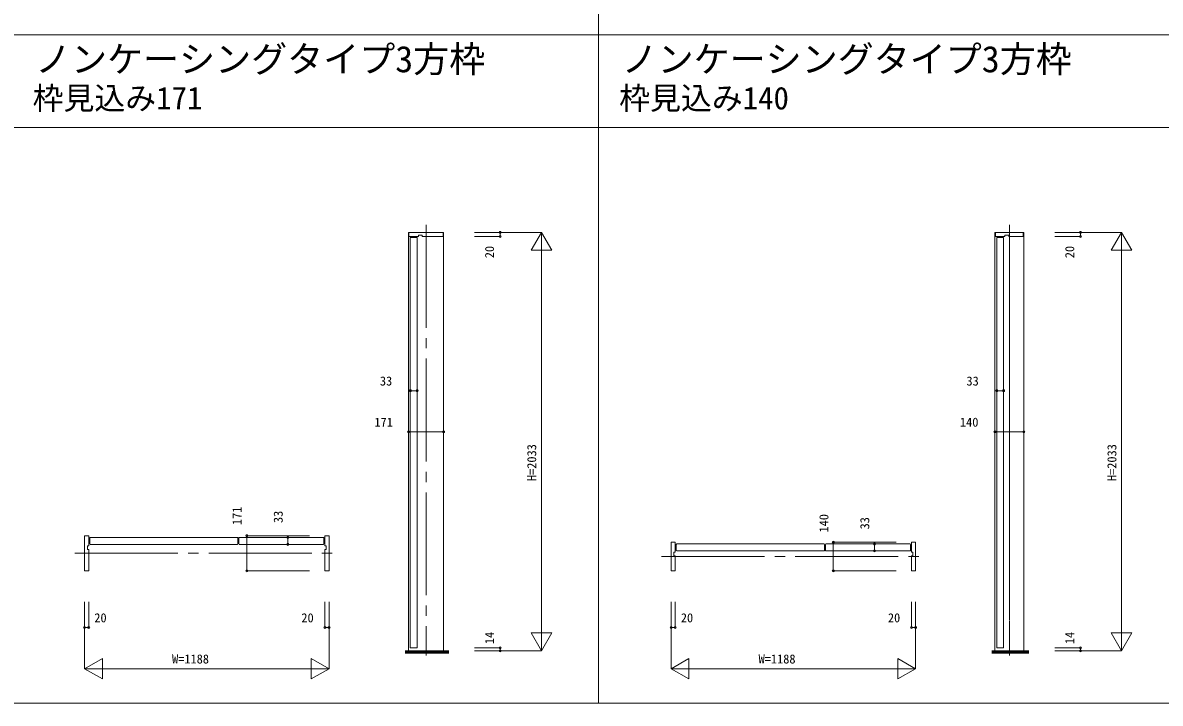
# Model space of a CAD drawing. Units: millimetres, scale not verified. Extents: x -14341 to 14341, y -10000 to 10000.
# Drawn here: x -11438 to -5911, y -10000 to -6694 of the extents above; entities that cross this region are included whole.
import ezdxf
from ezdxf.enums import TextEntityAlignment as Align

# ---------------------------------------------------------------- set-up
doc = ezdxf.new("R2010")
doc.units = ezdxf.units.MM
doc.header["$LTSCALE"] = 50
doc.linetypes.add('USER1', pattern=[13, 10, -1, 1, -1])
doc.layers.add('0-0_0', color=7, linetype='Continuous')
for name, color, linetype, lineweight in [('0-1_YKK_F1', 7, 'Continuous', 18), ('0-3_YKK_N1', 2, 'Continuous', 18), ('0-4_YKK_B1', 4, 'Continuous', 18), ('0-5_YKK_Z1', 7, 'Continuous', 18)]:
    doc.layers.add(name, color=color, linetype=linetype, lineweight=lineweight)
doc.styles.add('ＭＳ ゴシック', font='')
doc.styles.get('ＭＳ ゴシック').set_extended_font_data('MS Gothic')

msp = doc.modelspace()

# ---------------------------------------------------------------- linework, layer by layer
at = {"layer": '0-1_YKK_F1'}
for p, q in [((-8640.01, -10000), (-8640.01, 9500)), ((-14340.01, -6752.5), (8459.99, -6752.5)), ((-14340.01, -7202.5), (8459.99, -7202.5)), ((-14340.01, -10000), (14341.01, -10000))]:
    msp.add_line(p, q, dxfattribs=at)
at = {"layer": '0-3_YKK_N1'}
for p, q in [((-9243.01, -7712.01), (-8918.01, -7712.01)), ((-9243.01, -7732.01), (-9118.01, -7732.01)), ((-9118.01, -7712.01), (-9118.01, -7732.01)), ((-8968.01, -7798.62), (-8918.01, -7712.01)), ((-8918.01, -9745.01), (-8918.01, -7712.01)), ((-8918.01, -7712.01), (-8868.01, -7798.62)), ((-6424.01, -7712.01), (-6099.01, -7712.01)), ((-6424.01, -7732.01), (-6299.01, -7732.01)), ((-6299.01, -7712.01), (-6299.01, -7732.01)), ((-6149.01, -7798.62), (-6099.01, -7712.01)), ((-6099.01, -9745.01), (-6099.01, -7712.01)), ((-6099.01, -7712.01), (-6049.01, -7798.62)), ((-8968.01, -7798.62), (-8868.01, -7798.62)), ((-6149.01, -7798.62), (-6049.01, -7798.62)), ((-9555.01, -8481.39), (-9522.01, -8481.39)), ((-6705.01, -8481.39), (-6672.01, -8481.39)), ((-9564.01, -8681.39), (-9393.01, -8681.39)), ((-6714.01, -8681.39), (-6574.01, -8681.39)), ((-10349.69, -9357.01), (-10349.69, -9186.01)), ((-10044.69, -9186.01), (-10349.69, -9186.01)), ((-10149.69, -9228.01), (-10149.69, -9195.01)), ((-7499.69, -9357.01), (-7499.69, -9217.01)), ((-7194.69, -9217.01), (-7499.69, -9217.01)), ((-7299.69, -9259.01), (-7299.69, -9226.01)), ((-10044.69, -9357.01), (-10349.69, -9357.01)), ((-7194.69, -9357.01), (-7499.69, -9357.01)), ((-11137.69, -9507.01), (-11137.69, -9832.01)), ((-11117.69, -9507.01), (-11117.69, -9632.01)), ((-9949.69, -9507.01), (-9949.69, -9832.01)), ((-8287.69, -9507.01), (-8287.69, -9832.01)), ((-8267.69, -9507.01), (-8267.69, -9632.01)), ((-7099.69, -9507.01), (-7099.69, -9832.01)), ((-11137.69, -9632.01), (-11117.69, -9632.01)), ((-8968.01, -9658.41), (-8868.01, -9658.41)), ((-8968.01, -9658.41), (-8918.01, -9745.01)), ((-8918.01, -9745.01), (-8868.01, -9658.41)), ((-8287.69, -9632.01), (-8267.69, -9632.01)), ((-6149.01, -9658.41), (-6049.01, -9658.41)), ((-6149.01, -9658.41), (-6099.01, -9745.01)), ((-6099.01, -9745.01), (-6049.01, -9658.41)), ((-11137.69, -9832.01), (-11051.09, -9782.01)), ((-11051.09, -9782.01), (-11051.09, -9882.01)), ((-10036.29, -9782.01), (-10036.29, -9882.01)), ((-10036.29, -9782.01), (-9949.69, -9832.01)), ((-9243.01, -9731.01), (-9118.01, -9731.01)), ((-9243.01, -9745.01), (-8918.01, -9745.01)), ((-9118.01, -9731.01), (-9118.01, -9745.01)), ((-8287.69, -9832.01), (-8201.09, -9782.01)), ((-8201.09, -9782.01), (-8201.09, -9882.01)), ((-7186.29, -9782.01), (-7186.29, -9882.01)), ((-7186.29, -9782.01), (-7099.69, -9832.01)), ((-6424.01, -9731.01), (-6299.01, -9731.01)), ((-6424.01, -9745.01), (-6099.01, -9745.01)), ((-6299.01, -9731.01), (-6299.01, -9745.01)), ((-11137.69, -9832.01), (-9949.69, -9832.01)), ((-11137.69, -9832.01), (-11051.09, -9882.01)), ((-10036.29, -9882.01), (-9949.69, -9832.01)), ((-8287.69, -9832.01), (-7099.69, -9832.01)), ((-8287.69, -9832.01), (-8201.09, -9882.01)), ((-7186.29, -9882.01), (-7099.69, -9832.01))]:
    msp.add_line(p, q, dxfattribs=at)
for points in [[(-9969.69, -9507.01), (-9969.69, -9632.01), (-9949.69, -9632.01)], [(-7119.69, -9507.01), (-7119.69, -9632.01), (-7099.69, -9632.01)]]:
    msp.add_lwpolyline(points, dxfattribs=at)
for centre in [(-9118.01, -7712.01), (-9118.01, -7732.01), (-6299.01, -7712.01), (-6299.01, -7732.01), (-9555.01, -8481.39), (-9522.01, -8481.39), (-6705.01, -8481.39), (-6672.01, -8481.39), (-9564.01, -8681.39), (-9393.01, -8681.39), (-6714.01, -8681.39), (-6574.01, -8681.39), (-10349.69, -9186.01), (-10149.69, -9195.01), (-10149.69, -9228.01), (-7499.69, -9217.01), (-7299.69, -9226.01), (-7299.69, -9259.01), (-10349.69, -9357.01), (-7499.69, -9357.01), (-11137.69, -9632.01), (-11117.69, -9632.01), (-9969.69, -9632.01), (-9949.69, -9632.01), (-8287.69, -9632.01), (-8267.69, -9632.01), (-7119.69, -9632.01), (-7099.69, -9632.01), (-9118.01, -9731.01), (-6299.01, -9731.01), (-9118.01, -9745.01), (-6299.01, -9745.01)]:
    msp.add_circle(centre, 5, dxfattribs=at)
at = {"layer": '0-4_YKK_B1'}
for p, q in [((-9564.01, -7712.01), (-9564.01, -9745.01)), ((-9564.01, -7712.01), (-9393.01, -7712.01)), ((-9497.51, -7732.01), (-9397.51, -7732.01)), ((-9393.01, -7712.01), (-9393.01, -9745.01)), ((-6714.01, -7712.01), (-6714.01, -9745.01)), ((-6714.01, -7712.01), (-6574.01, -7712.01)), ((-6714.01, -7712.01), (-6574.01, -7712.01)), ((-6647.51, -7732.01), (-6578.51, -7732.01)), ((-6574.01, -7712.01), (-6574.01, -9745.01)), ((-6644.01, -7745.01), (-6644.01, -9594.51)), ((-11112.69, -9197.01), (-11110.69, -9195.01)), ((-11112.69, -9226.01), (-11112.69, -9197.01)), ((-11112.69, -9226.01), (-11110.69, -9228.01)), ((-10392.69, -9197.01), (-10394.69, -9195.01)), ((-10392.69, -9226.01), (-10394.69, -9228.01)), ((-10392.69, -9226.01), (-10392.69, -9197.01)), ((-10387.69, -9197.01), (-10385.69, -9195.01)), ((-10387.69, -9226.01), (-10387.69, -9197.01)), ((-10387.69, -9226.01), (-10385.69, -9228.01)), ((-9974.69, -9197.01), (-9976.69, -9195.01)), ((-9974.69, -9226.01), (-9976.69, -9228.01)), ((-9974.69, -9226.01), (-9974.69, -9197.01)), ((-8262.69, -9228.01), (-8260.69, -9226.01)), ((-8262.69, -9257.01), (-8262.69, -9228.01)), ((-7542.69, -9228.01), (-7544.69, -9226.01)), ((-7542.69, -9257.01), (-7542.69, -9228.01)), ((-7537.69, -9228.01), (-7535.69, -9226.01)), ((-7537.69, -9257.01), (-7537.69, -9228.01)), ((-7124.69, -9228.01), (-7126.69, -9226.01)), ((-7124.69, -9257.01), (-7124.69, -9228.01)), ((-11117.69, -9252.51), (-11117.69, -9355.01)), ((-9969.69, -9252.51), (-9969.69, -9355.01)), ((-8267.69, -9283.51), (-8267.69, -9355.01)), ((-8262.69, -9257.01), (-8260.69, -9259.01)), ((-7542.69, -9257.01), (-7544.69, -9259.01)), ((-7537.69, -9257.01), (-7535.69, -9259.01)), ((-7124.69, -9257.01), (-7126.69, -9259.01)), ((-7119.69, -9283.51), (-7119.69, -9355.01)), ((-6644.01, -9597.51), (-6644.01, -9745.01)), ((-9555.01, -9731.01), (-9522.01, -9731.01)), ((-6714.01, -9745.01), (-6574.01, -9745.01)), ((-6705.01, -9731.01), (-6672.01, -9731.01))]:
    msp.add_line(p, q, dxfattribs=at)
for points in [[(-9395.51, -7730.01), (-9395.51, -7712.01), (-9561.51, -7712.01), (-9561.51, -7730.01)], [(-9559.51, -7732.01), (-9515.51, -7732.01), (-9515.51, -7725.51), (-9497.51, -7725.51), (-9497.51, -7732.01)], [(-9555.01, -9731.01), (-9555.01, -7737.01), (-9522.01, -7737.01), (-9522.01, -9731.01)], [(-6576.51, -7730.01), (-6576.51, -7712.01), (-6711.51, -7712.01), (-6711.51, -7730.01)], [(-6709.51, -7732.01), (-6665.51, -7732.01), (-6665.51, -7725.51), (-6647.51, -7725.51), (-6647.51, -7732.01)], [(-6705.01, -9731.01), (-6705.01, -7737.01), (-6672.01, -7737.01), (-6672.01, -9731.01)], [(-11119.69, -9357.01), (-11137.69, -9357.01), (-11137.69, -9186.01), (-11119.69, -9186.01)], [(-11117.69, -9188.01), (-11117.69, -9234.51), (-11124.19, -9234.51), (-11124.19, -9252.51), (-11117.69, -9252.51)], [(-10394.69, -9195.01), (-11017.39, -9195.01), (-11110.69, -9195.01)], [(-10394.69, -9228.01), (-11017.39, -9228.01), (-11110.69, -9228.01)], [(-10385.69, -9195.01), (-10038.5, -9195.01), (-9976.69, -9195.01)], [(-10385.69, -9228.01), (-10038.5, -9228.01), (-9976.69, -9228.01)], [(-9969.69, -9188.01), (-9969.69, -9234.51), (-9963.19, -9234.51), (-9963.19, -9252.51), (-9969.69, -9252.51)], [(-9967.69, -9357.01), (-9949.69, -9357.01), (-9949.69, -9186.01), (-9967.69, -9186.01)], [(-8269.69, -9357.01), (-8287.69, -9357.01), (-8287.69, -9217.01), (-8269.69, -9217.01)], [(-8267.69, -9219.01), (-8267.69, -9265.51), (-8274.19, -9265.51), (-8274.19, -9283.51), (-8267.69, -9283.51)], [(-7544.69, -9226.01), (-8167.39, -9226.01), (-8260.69, -9226.01)], [(-7535.69, -9226.01), (-7188.5, -9226.01), (-7126.69, -9226.01)], [(-7119.69, -9219.01), (-7119.69, -9265.51), (-7113.19, -9265.51), (-7113.19, -9283.51), (-7119.69, -9283.51)], [(-7117.69, -9357.01), (-7099.69, -9357.01), (-7099.69, -9217.01), (-7117.69, -9217.01)], [(-7544.69, -9259.01), (-8167.39, -9259.01), (-8260.69, -9259.01)], [(-7535.69, -9259.01), (-7188.5, -9259.01), (-7126.69, -9259.01)]]:
    msp.add_lwpolyline(points, dxfattribs=at)
for centre, start, end in [((-9559.51, -7730.01), 180, 270), ((-9397.51, -7730.01), 270, 0), ((-6709.51, -7730.01), 180, 270), ((-6578.51, -7730.01), 270, 0), ((-11119.69, -9188.01), 0, 90), ((-9967.69, -9188.01), 90, 180), ((-8269.69, -9219.01), 0, 90), ((-7117.69, -9219.01), 90, 180), ((-11119.69, -9355.01), 270, 0), ((-9967.69, -9355.01), 180, 270), ((-8269.69, -9355.01), 270, 0), ((-7117.69, -9355.01), 180, 270)]:
    msp.add_arc(centre, 2, start, end, dxfattribs=at)
at = {"layer": '0-5_YKK_Z1', "linetype": 'USER1'}
for p, q in [((-9478.51, -7675.4), (-9478.51, -9768.27)), ((-6644.01, -7675.4), (-6644.01, -9768.27)), ((-11184.16, -9271.52), (-9910.27, -9271.52)), ((-8334.16, -9287.02), (-7060.27, -9287.02))]:
    msp.add_line(p, q, dxfattribs=at)
at = {"layer": '0-5_YKK_Z1'}
for p, q in [((-9368.05, -9745.01), (-9579.63, -9745.01)), ((-9368.05, -9747.41), (-9579.63, -9747.41)), ((-9368.05, -9749.81), (-9579.63, -9749.81)), ((-9368.05, -9752.21), (-9579.63, -9752.21)), ((-9368.05, -9754.61), (-9579.63, -9754.61)), ((-9579.63, -9757.01), (-9368.05, -9757.01)), ((-6549.05, -9745.01), (-6729.63, -9745.01)), ((-6549.05, -9747.41), (-6729.63, -9747.41)), ((-6549.05, -9749.81), (-6729.63, -9749.81)), ((-6549.05, -9752.21), (-6729.63, -9752.21)), ((-6549.05, -9754.61), (-6729.63, -9754.61)), ((-6729.63, -9757.01), (-6549.05, -9757.01))]:
    msp.add_line(p, q, dxfattribs=at)

# ---------------------------------------------------------------- texts
at = {"layer": '0-0_0', "style": 'ＭＳ ゴシック'}
for s, height, p in [('ノンケーシングタイプ3方枠', 128.3, (-11378.25, -6972.73)), ('ノンケーシングタイプ3方枠', 128.3, (-8528.25, -6972.73)), ('枠見込み171', 110, (-11389.92, -7147.73)), ('枠見込み140', 110, (-8539.92, -7147.73))]:
    msp.add_text(s, height=height, dxfattribs=at).set_placement(p, align=Align.BOTTOM_LEFT)
at = {"layer": '0-3_YKK_N1', "color": 7, "style": 'ＭＳ ゴシック'}
for s, p in [('20', (-9134.88, -7837.55)), ('20', (-6315.88, -7837.55)), ('H=2033', (-8930.01, -8920.48)), ('H=2033', (-6111.01, -8920.48)), ('171', (-10361.69, -9134.44)), ('33', (-10161.69, -9124.44)), ('140', (-7510.25, -9170.44)), ('33', (-7311.69, -9155.44)), ('14', (-9134.88, -9712.86)), ('14', (-6315.88, -9712.86))]:
    msp.add_text(s, height=43.99, rotation=90, dxfattribs=at).set_placement(p, align=Align.BOTTOM_LEFT)
for s, p in [('33', (-9702.6, -8469.39)), ('33', (-6852.6, -8469.39)), ('171', (-9729.18, -8669.39)), ('140', (-6884.18, -8669.39)), ('20', (-11090.37, -9620.01)), ('20', (-10084.28, -9620.01)), ('20', (-8240.37, -9620.01)), ('20', (-7234.28, -9620.01)), ('W=1188', (-10712.69, -9820.01)), ('W=1188', (-7862.69, -9820.01))]:
    msp.add_text(s, height=43.99, dxfattribs=at).set_placement(p, align=Align.BOTTOM_LEFT)

doc.saveas('drawing.dxf')
